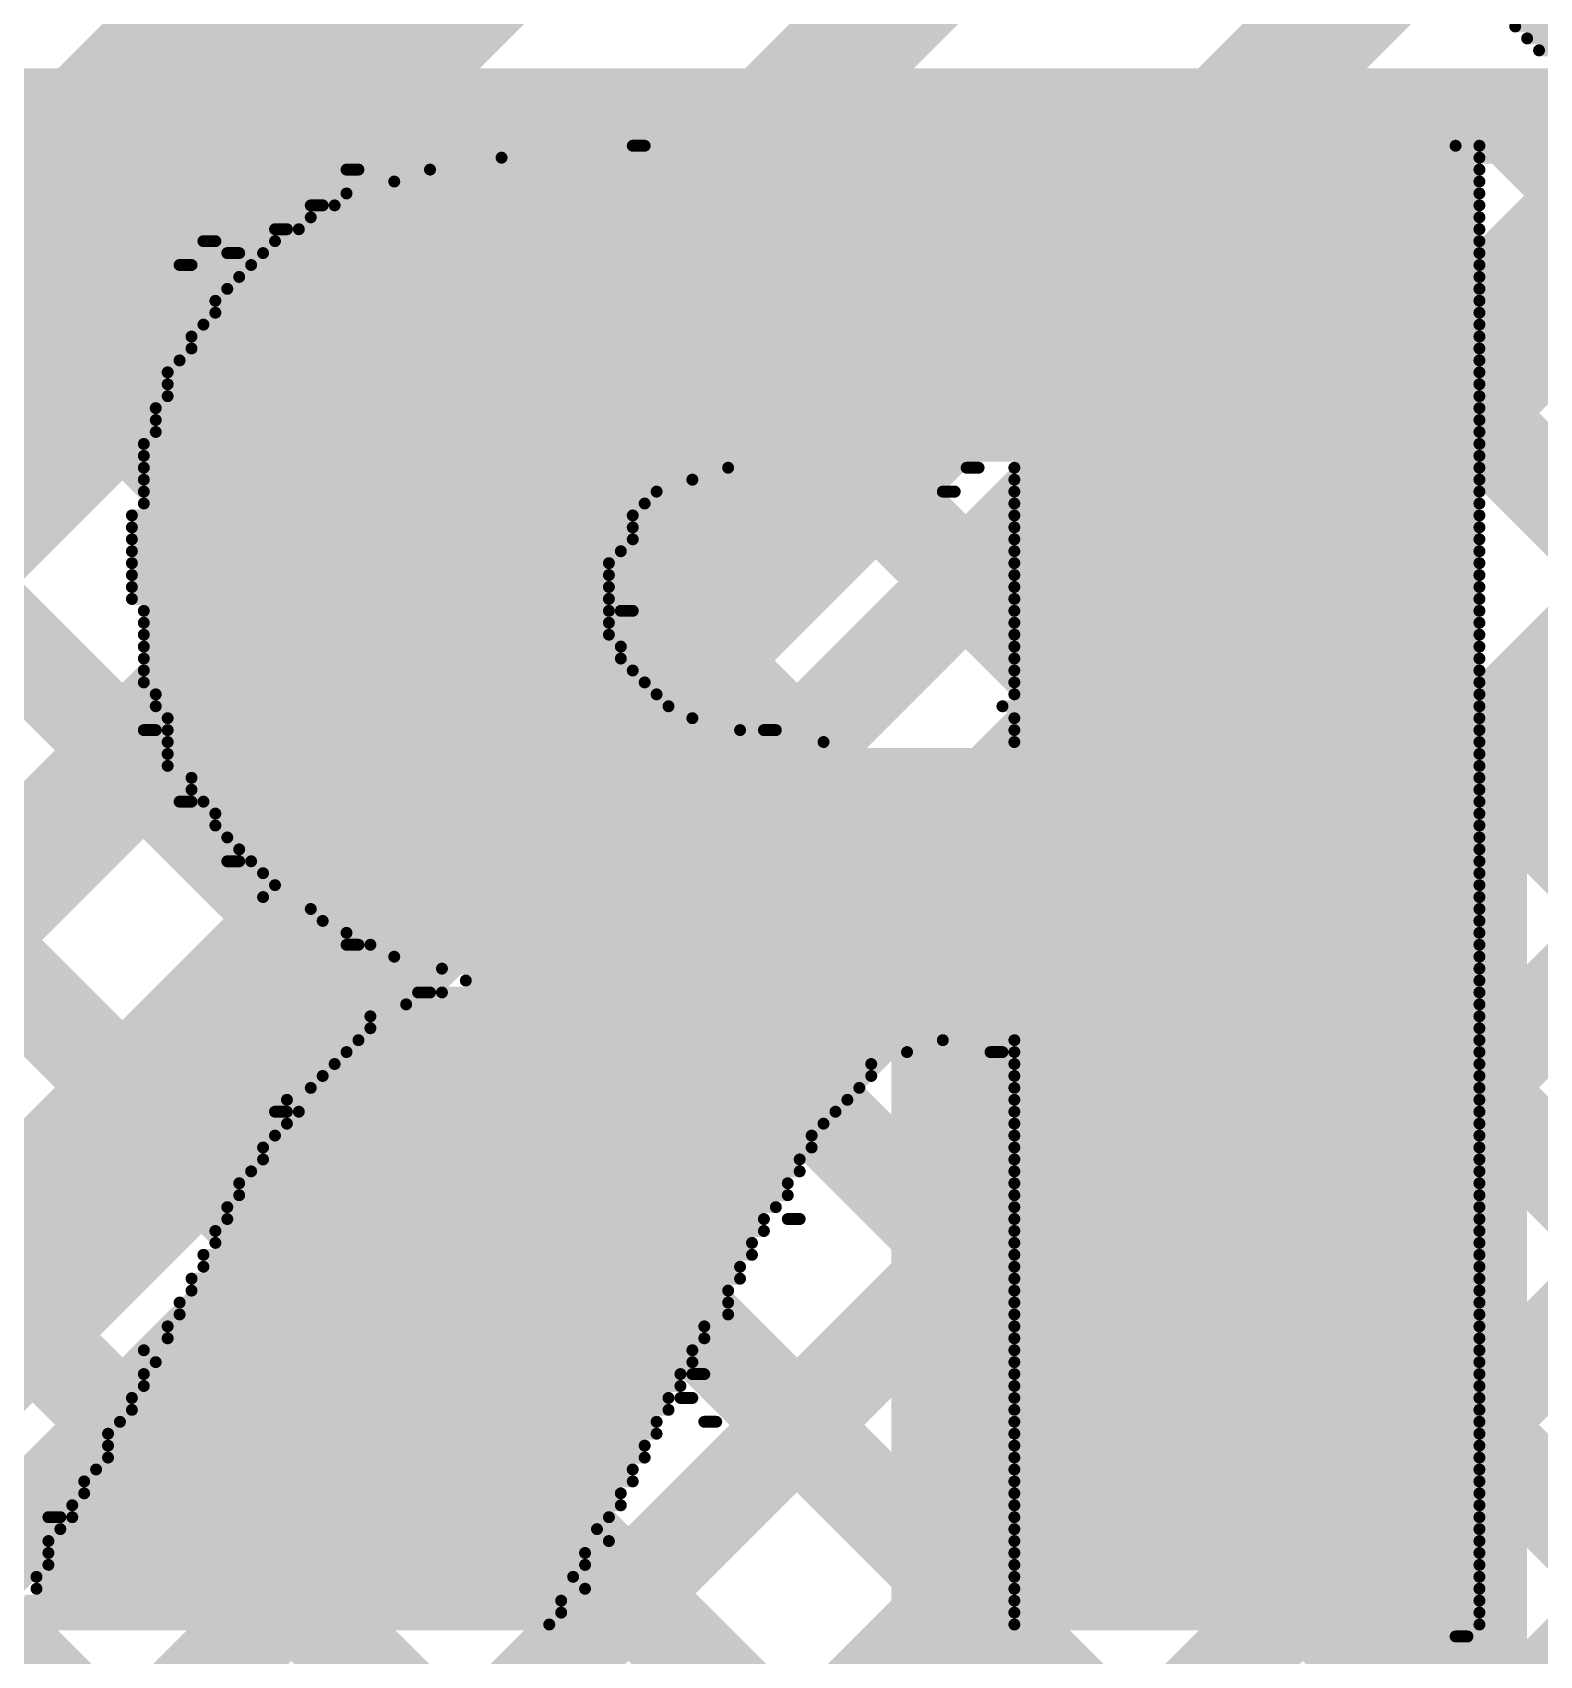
# Model space of a CAD drawing. Header units: millimetres. Extents: x 0.84 to 3.69, y 1.83 to 3.72.
# Drawn here: x 1.6047 to 1.731, y 2.2434 to 2.3795 of the extents above; entities that cross this region are included whole.
import ezdxf

# ---------------------------------------------------------------- set-up
doc = ezdxf.new("R2010")
doc.units = ezdxf.units.MM
doc.header["$MEASUREMENT"] = 0
for name, color, linetype in [('BottomLayer', 5, 'Continuous'), ('BottomOverlay', 54, 'Continuous'), ('TopLayer', 1, 'Continuous')]:
    doc.layers.add(name, color=color, linetype=linetype)

msp = doc.modelspace()

# ---------------------------------------------------------------- linework, layer by layer
at = {"layer": 'BottomLayer', "const_width": 0.008}
for points in [[(1.17961, 1.915), (1.63711, 2.3725)], [(1.1809, 1.94457), (1.60882, 2.3725)], [(1.20789, 1.915), (1.66539, 2.3725)], [(1.325, 2.3725), (1.74027, 2.3725)], [(1.46118, 2.14), (1.69368, 2.3725)], [(1.47416, 2.3725), (1.70616, 2.1405)], [(1.48996, 2.1405), (1.72196, 2.3725)], [(1.50245, 2.3725), (1.73445, 2.1405)], [(1.53073, 2.3725), (1.76273, 2.1405)], [(1.55901, 2.3725), (1.79101, 2.1405)], [(1.5873, 2.3725), (1.8193, 2.1405)], [(1.61558, 2.3725), (1.84758, 2.1405)], [(1.64387, 2.3725), (1.87588, 2.14048)], [(1.67215, 2.3725), (2.12325, 1.9214)], [(1.70044, 2.3725), (2.12348, 1.94945)], [(1.72872, 2.3725), (2.1295, 1.97172)], [(1.51825, 2.1405), (1.74526, 2.36751)], [(1.54653, 2.1405), (1.7594, 2.35337)], [(1.57482, 2.1405), (1.77354, 2.33923)], [(1.6031, 2.1405), (1.78768, 2.32508)], [(1.63138, 2.1405), (1.80182, 2.31094)]]:
    msp.add_lwpolyline(points, dxfattribs=at)
at = {"layer": 'BottomLayer', "const_width": 0.004}
for points in [[(1.60682, 2.3725, 1), (1.61082, 2.3725, 1)], [(1.61358, 2.3725, 1), (1.61758, 2.3725, 1)], [(1.63511, 2.3725, 1), (1.63911, 2.3725, 1)], [(1.64187, 2.3725, 1), (1.64587, 2.3725, 1)], [(1.66339, 2.3725, 1), (1.66739, 2.3725, 1)], [(1.67015, 2.3725, 1), (1.67415, 2.3725, 1)], [(1.69168, 2.3725, 1), (1.69568, 2.3725, 1)], [(1.69844, 2.3725, 1), (1.70244, 2.3725, 1)], [(1.71996, 2.3725, 1), (1.72396, 2.3725, 1)], [(1.72672, 2.3725, 1), (1.73072, 2.3725, 1)]]:
    msp.add_lwpolyline(points, format="xyb", close=True, dxfattribs=at)
at = {"layer": 'BottomOverlay', "const_width": 0.001}
for points in [[(1.729, 2.38), (1.844, 2.38)], [(1.73, 2.379), (1.844, 2.379)], [(1.731, 2.378), (1.845, 2.378)], [(1.655, 2.37), (1.656, 2.37)], [(1.724, 2.37), (1.726, 2.37)], [(1.631, 2.368), (1.632, 2.368)], [(1.638, 2.368), (1.726, 2.368)], [(1.644, 2.369), (1.726, 2.369)], [(1.635, 2.367), (1.726, 2.367)], [(1.628, 2.365), (1.629, 2.365)], [(1.63, 2.365), (1.726, 2.365)], [(1.631, 2.366), (1.726, 2.366)], [(1.628, 2.364), (1.726, 2.364)], [(1.625, 2.363), (1.626, 2.363)], [(1.627, 2.363), (1.726, 2.363)], [(1.619, 2.362), (1.62, 2.362)], [(1.621, 2.361), (1.622, 2.361)], [(1.624, 2.361), (1.726, 2.361)], [(1.625, 2.362), (1.726, 2.362)], [(1.617, 2.36), (1.618, 2.36)], [(1.623, 2.36), (1.726, 2.36)], [(1.622, 2.359), (1.726, 2.359)], [(1.62, 2.357), (1.726, 2.357)], [(1.621, 2.358), (1.726, 2.358)], [(1.62, 2.356), (1.726, 2.356)], [(1.619, 2.355), (1.726, 2.355)], [(1.618, 2.354), (1.726, 2.354)], [(1.618, 2.353), (1.726, 2.353)], [(1.617, 2.352), (1.726, 2.352)], [(1.616, 2.351), (1.726, 2.351)], [(1.616, 2.35), (1.726, 2.35)], [(1.616, 2.349), (1.726, 2.349)], [(1.615, 2.348), (1.726, 2.348)], [(1.615, 2.347), (1.726, 2.347)], [(1.615, 2.346), (1.726, 2.346)], [(1.614, 2.345), (1.726, 2.345)], [(1.614, 2.344), (1.726, 2.344)], [(1.614, 2.343), (1.663, 2.343)], [(1.614, 2.342), (1.66, 2.342)], [(1.683, 2.343), (1.684, 2.343)], [(1.687, 2.343), (1.726, 2.343)], [(1.687, 2.342), (1.726, 2.342)], [(1.614, 2.341), (1.657, 2.341)], [(1.681, 2.341), (1.682, 2.341)], [(1.687, 2.341), (1.726, 2.341)], [(1.614, 2.34), (1.656, 2.34)], [(1.687, 2.34), (1.726, 2.34)], [(1.613, 2.339), (1.655, 2.339)], [(1.613, 2.338), (1.655, 2.338)], [(1.687, 2.339), (1.726, 2.339)], [(1.687, 2.338), (1.726, 2.338)], [(1.613, 2.337), (1.655, 2.337)], [(1.687, 2.337), (1.726, 2.337)], [(1.613, 2.336), (1.654, 2.336)], [(1.613, 2.335), (1.653, 2.335)], [(1.687, 2.336), (1.726, 2.336)], [(1.687, 2.335), (1.726, 2.335)], [(1.613, 2.334), (1.653, 2.334)], [(1.687, 2.334), (1.726, 2.334)], [(1.613, 2.333), (1.653, 2.333)], [(1.687, 2.333), (1.726, 2.333)], [(1.613, 2.332), (1.653, 2.332)], [(1.614, 2.331), (1.653, 2.331)], [(1.654, 2.331), (1.655, 2.331)], [(1.687, 2.332), (1.726, 2.332)], [(1.687, 2.331), (1.726, 2.331)], [(1.614, 2.33), (1.653, 2.33)], [(1.687, 2.33), (1.726, 2.33)], [(1.614, 2.329), (1.653, 2.329)], [(1.687, 2.329), (1.726, 2.329)], [(1.614, 2.328), (1.654, 2.328)], [(1.614, 2.327), (1.654, 2.327)], [(1.687, 2.328), (1.726, 2.328)], [(1.687, 2.327), (1.726, 2.327)], [(1.614, 2.326), (1.655, 2.326)], [(1.687, 2.326), (1.726, 2.326)], [(1.614, 2.325), (1.656, 2.325)], [(1.687, 2.325), (1.726, 2.325)], [(1.615, 2.324), (1.657, 2.324)], [(1.615, 2.323), (1.658, 2.323)], [(1.686, 2.323), (1.726, 2.323)], [(1.687, 2.324), (1.726, 2.324)], [(1.616, 2.322), (1.66, 2.322)], [(1.687, 2.322), (1.726, 2.322)], [(1.614, 2.321), (1.615, 2.321)], [(1.616, 2.321), (1.664, 2.321)], [(1.666, 2.321), (1.667, 2.321)], [(1.687, 2.321), (1.726, 2.321)], [(1.616, 2.32), (1.671, 2.32)], [(1.616, 2.319), (1.726, 2.319)], [(1.687, 2.32), (1.726, 2.32)], [(1.616, 2.318), (1.726, 2.318)], [(1.618, 2.317), (1.726, 2.317)], [(1.618, 2.316), (1.726, 2.316)], [(1.617, 2.315), (1.618, 2.315)], [(1.619, 2.315), (1.726, 2.315)], [(1.62, 2.314), (1.726, 2.314)], [(1.62, 2.313), (1.726, 2.313)], [(1.621, 2.312), (1.726, 2.312)], [(1.622, 2.311), (1.726, 2.311)], [(1.621, 2.31), (1.622, 2.31)], [(1.623, 2.31), (1.726, 2.31)], [(1.624, 2.309), (1.726, 2.309)], [(1.625, 2.308), (1.726, 2.308)], [(1.624, 2.307), (1.726, 2.307)], [(1.628, 2.306), (1.726, 2.306)], [(1.629, 2.305), (1.726, 2.305)], [(1.631, 2.304), (1.726, 2.304)], [(1.631, 2.303), (1.632, 2.303)], [(1.633, 2.303), (1.726, 2.303)], [(1.635, 2.302), (1.726, 2.302)], [(1.639, 2.301), (1.726, 2.301)], [(1.641, 2.3), (1.726, 2.3)], [(1.637, 2.299), (1.638, 2.299)], [(1.639, 2.299), (1.726, 2.299)], [(1.633, 2.297), (1.726, 2.297)], [(1.636, 2.298), (1.726, 2.298)], [(1.633, 2.296), (1.726, 2.296)], [(1.632, 2.295), (1.681, 2.295)], [(1.687, 2.295), (1.726, 2.295)], [(1.63, 2.293), (1.675, 2.293)], [(1.631, 2.294), (1.678, 2.294)], [(1.685, 2.294), (1.686, 2.294)], [(1.687, 2.294), (1.726, 2.294)], [(1.687, 2.293), (1.726, 2.293)], [(1.629, 2.292), (1.675, 2.292)], [(1.687, 2.292), (1.726, 2.292)], [(1.628, 2.291), (1.674, 2.291)], [(1.687, 2.291), (1.726, 2.291)], [(1.625, 2.289), (1.626, 2.289)], [(1.626, 2.29), (1.673, 2.29)], [(1.627, 2.289), (1.672, 2.289)], [(1.687, 2.29), (1.726, 2.29)], [(1.687, 2.289), (1.726, 2.289)], [(1.626, 2.288), (1.671, 2.288)], [(1.687, 2.288), (1.726, 2.288)], [(1.624, 2.286), (1.67, 2.286)], [(1.625, 2.287), (1.67, 2.287)], [(1.687, 2.287), (1.726, 2.287)], [(1.687, 2.286), (1.726, 2.286)], [(1.624, 2.285), (1.669, 2.285)], [(1.687, 2.285), (1.726, 2.285)], [(1.623, 2.284), (1.669, 2.284)], [(1.687, 2.284), (1.726, 2.284)], [(1.622, 2.283), (1.668, 2.283)], [(1.622, 2.282), (1.668, 2.282)], [(1.687, 2.283), (1.726, 2.283)], [(1.687, 2.282), (1.726, 2.282)], [(1.621, 2.281), (1.667, 2.281)], [(1.687, 2.281), (1.726, 2.281)], [(1.621, 2.28), (1.666, 2.28)], [(1.668, 2.28), (1.669, 2.28)], [(1.687, 2.28), (1.726, 2.28)], [(1.62, 2.279), (1.666, 2.279)], [(1.62, 2.278), (1.665, 2.278)], [(1.687, 2.279), (1.726, 2.279)], [(1.687, 2.278), (1.726, 2.278)], [(1.619, 2.277), (1.665, 2.277)], [(1.687, 2.277), (1.726, 2.277)], [(1.619, 2.276), (1.664, 2.276)], [(1.687, 2.276), (1.726, 2.276)], [(1.618, 2.275), (1.664, 2.275)], [(1.618, 2.274), (1.663, 2.274)], [(1.687, 2.275), (1.726, 2.275)], [(1.687, 2.274), (1.726, 2.274)], [(1.617, 2.273), (1.663, 2.273)], [(1.687, 2.273), (1.726, 2.273)], [(1.617, 2.272), (1.663, 2.272)], [(1.687, 2.272), (1.726, 2.272)], [(1.616, 2.271), (1.661, 2.271)], [(1.616, 2.27), (1.661, 2.27)], [(1.687, 2.271), (1.726, 2.271)], [(1.687, 2.27), (1.726, 2.27)], [(1.614, 2.269), (1.66, 2.269)], [(1.687, 2.269), (1.726, 2.269)], [(1.614, 2.267), (1.659, 2.267)], [(1.615, 2.268), (1.66, 2.268)], [(1.66, 2.267), (1.661, 2.267)], [(1.687, 2.268), (1.726, 2.268)], [(1.687, 2.267), (1.726, 2.267)], [(1.614, 2.266), (1.659, 2.266)], [(1.687, 2.266), (1.726, 2.266)], [(1.613, 2.265), (1.658, 2.265)], [(1.659, 2.265), (1.66, 2.265)], [(1.687, 2.265), (1.726, 2.265)], [(1.612, 2.263), (1.657, 2.263)], [(1.613, 2.264), (1.658, 2.264)], [(1.661, 2.263), (1.662, 2.263)], [(1.687, 2.264), (1.726, 2.264)], [(1.687, 2.263), (1.726, 2.263)], [(1.611, 2.262), (1.657, 2.262)], [(1.687, 2.262), (1.726, 2.262)], [(1.611, 2.261), (1.656, 2.261)], [(1.687, 2.261), (1.726, 2.261)], [(1.61, 2.259), (1.655, 2.259)], [(1.611, 2.26), (1.656, 2.26)], [(1.687, 2.26), (1.726, 2.26)], [(1.687, 2.259), (1.726, 2.259)], [(1.609, 2.258), (1.655, 2.258)], [(1.687, 2.258), (1.726, 2.258)], [(1.609, 2.257), (1.654, 2.257)], [(1.687, 2.257), (1.726, 2.257)], [(1.606, 2.255), (1.607, 2.255)], [(1.608, 2.256), (1.654, 2.256)], [(1.608, 2.255), (1.653, 2.255)], [(1.687, 2.256), (1.726, 2.256)], [(1.687, 2.255), (1.726, 2.255)], [(1.607, 2.254), (1.652, 2.254)], [(1.687, 2.254), (1.726, 2.254)], [(1.606, 2.253), (1.653, 2.253)], [(1.606, 2.252), (1.651, 2.252)], [(1.687, 2.253), (1.726, 2.253)], [(1.687, 2.252), (1.726, 2.252)], [(1.606, 2.251), (1.651, 2.251)], [(1.687, 2.251), (1.726, 2.251)], [(1.605, 2.25), (1.65, 2.25)], [(1.687, 2.25), (1.726, 2.25)], [(1.604, 2.248), (1.649, 2.248)], [(1.605, 2.249), (1.651, 2.249)], [(1.687, 2.249), (1.726, 2.249)], [(1.687, 2.248), (1.726, 2.248)], [(1.604, 2.247), (1.649, 2.247)], [(1.687, 2.247), (1.726, 2.247)], [(1.604, 2.246), (1.648, 2.246)], [(1.687, 2.246), (1.726, 2.246)], [(1.724, 2.245), (1.725, 2.245)]]:
    msp.add_lwpolyline(points, dxfattribs=at)
at = {"layer": 'BottomOverlay', "const_width": 0.0005}
for points in [[(1.72875, 2.38, 1), (1.72925, 2.38, 1)], [(1.72975, 2.379, 1), (1.73025, 2.379, 1)], [(1.73075, 2.378, 1), (1.73125, 2.378, 1)], [(1.65475, 2.37, 1), (1.65525, 2.37, 1)], [(1.65575, 2.37, 1), (1.65625, 2.37, 1)], [(1.72375, 2.37, 1), (1.72425, 2.37, 1)], [(1.72575, 2.37, 1), (1.72625, 2.37, 1)], [(1.63075, 2.368, 1), (1.63125, 2.368, 1)], [(1.63175, 2.368, 1), (1.63225, 2.368, 1)], [(1.63775, 2.368, 1), (1.63825, 2.368, 1)], [(1.64375, 2.369, 1), (1.64425, 2.369, 1)], [(1.72575, 2.369, 1), (1.72625, 2.369, 1)], [(1.72575, 2.368, 1), (1.72625, 2.368, 1)], [(1.63475, 2.367, 1), (1.63525, 2.367, 1)], [(1.72575, 2.367, 1), (1.72625, 2.367, 1)], [(1.62775, 2.365, 1), (1.62825, 2.365, 1)], [(1.62875, 2.365, 1), (1.62925, 2.365, 1)], [(1.62975, 2.365, 1), (1.63025, 2.365, 1)], [(1.63075, 2.366, 1), (1.63125, 2.366, 1)], [(1.72575, 2.366, 1), (1.72625, 2.366, 1)], [(1.72575, 2.365, 1), (1.72625, 2.365, 1)], [(1.62775, 2.364, 1), (1.62825, 2.364, 1)], [(1.72575, 2.364, 1), (1.72625, 2.364, 1)], [(1.62475, 2.363, 1), (1.62525, 2.363, 1)], [(1.62575, 2.363, 1), (1.62625, 2.363, 1)], [(1.62675, 2.363, 1), (1.62725, 2.363, 1)], [(1.72575, 2.363, 1), (1.72625, 2.363, 1)], [(1.61875, 2.362, 1), (1.61925, 2.362, 1)], [(1.61975, 2.362, 1), (1.62025, 2.362, 1)], [(1.62075, 2.361, 1), (1.62125, 2.361, 1)], [(1.62175, 2.361, 1), (1.62225, 2.361, 1)], [(1.62375, 2.361, 1), (1.62425, 2.361, 1)], [(1.62475, 2.362, 1), (1.62525, 2.362, 1)], [(1.72575, 2.362, 1), (1.72625, 2.362, 1)], [(1.72575, 2.361, 1), (1.72625, 2.361, 1)], [(1.61675, 2.36, 1), (1.61725, 2.36, 1)], [(1.61775, 2.36, 1), (1.61825, 2.36, 1)], [(1.62275, 2.36, 1), (1.62325, 2.36, 1)], [(1.72575, 2.36, 1), (1.72625, 2.36, 1)], [(1.62175, 2.359, 1), (1.62225, 2.359, 1)], [(1.72575, 2.359, 1), (1.72625, 2.359, 1)], [(1.61975, 2.357, 1), (1.62025, 2.357, 1)], [(1.62075, 2.358, 1), (1.62125, 2.358, 1)], [(1.72575, 2.358, 1), (1.72625, 2.358, 1)], [(1.72575, 2.357, 1), (1.72625, 2.357, 1)], [(1.61975, 2.356, 1), (1.62025, 2.356, 1)], [(1.72575, 2.356, 1), (1.72625, 2.356, 1)], [(1.61875, 2.355, 1), (1.61925, 2.355, 1)], [(1.72575, 2.355, 1), (1.72625, 2.355, 1)], [(1.61775, 2.354, 1), (1.61825, 2.354, 1)], [(1.61775, 2.353, 1), (1.61825, 2.353, 1)], [(1.72575, 2.354, 1), (1.72625, 2.354, 1)], [(1.72575, 2.353, 1), (1.72625, 2.353, 1)], [(1.61675, 2.352, 1), (1.61725, 2.352, 1)], [(1.72575, 2.352, 1), (1.72625, 2.352, 1)], [(1.61575, 2.351, 1), (1.61625, 2.351, 1)], [(1.61575, 2.35, 1), (1.61625, 2.35, 1)], [(1.72575, 2.351, 1), (1.72625, 2.351, 1)], [(1.72575, 2.35, 1), (1.72625, 2.35, 1)], [(1.61575, 2.349, 1), (1.61625, 2.349, 1)], [(1.72575, 2.349, 1), (1.72625, 2.349, 1)], [(1.61475, 2.348, 1), (1.61525, 2.348, 1)], [(1.72575, 2.348, 1), (1.72625, 2.348, 1)], [(1.61475, 2.347, 1), (1.61525, 2.347, 1)], [(1.61475, 2.346, 1), (1.61525, 2.346, 1)], [(1.72575, 2.347, 1), (1.72625, 2.347, 1)], [(1.72575, 2.346, 1), (1.72625, 2.346, 1)], [(1.61375, 2.345, 1), (1.61425, 2.345, 1)], [(1.72575, 2.345, 1), (1.72625, 2.345, 1)], [(1.61375, 2.344, 1), (1.61425, 2.344, 1)], [(1.72575, 2.344, 1), (1.72625, 2.344, 1)], [(1.61375, 2.343, 1), (1.61425, 2.343, 1)], [(1.61375, 2.342, 1), (1.61425, 2.342, 1)], [(1.65975, 2.342, 1), (1.66025, 2.342, 1)], [(1.66275, 2.343, 1), (1.66325, 2.343, 1)], [(1.68275, 2.343, 1), (1.68325, 2.343, 1)], [(1.68375, 2.343, 1), (1.68425, 2.343, 1)], [(1.68675, 2.343, 1), (1.68725, 2.343, 1)], [(1.68675, 2.342, 1), (1.68725, 2.342, 1)], [(1.72575, 2.343, 1), (1.72625, 2.343, 1)], [(1.72575, 2.342, 1), (1.72625, 2.342, 1)], [(1.61375, 2.341, 1), (1.61425, 2.341, 1)], [(1.65675, 2.341, 1), (1.65725, 2.341, 1)], [(1.68075, 2.341, 1), (1.68125, 2.341, 1)], [(1.68175, 2.341, 1), (1.68225, 2.341, 1)], [(1.68675, 2.341, 1), (1.68725, 2.341, 1)], [(1.72575, 2.341, 1), (1.72625, 2.341, 1)], [(1.61375, 2.34, 1), (1.61425, 2.34, 1)], [(1.65575, 2.34, 1), (1.65625, 2.34, 1)], [(1.68675, 2.34, 1), (1.68725, 2.34, 1)], [(1.72575, 2.34, 1), (1.72625, 2.34, 1)], [(1.61275, 2.339, 1), (1.61325, 2.339, 1)], [(1.61275, 2.338, 1), (1.61325, 2.338, 1)], [(1.65475, 2.339, 1), (1.65525, 2.339, 1)], [(1.65475, 2.338, 1), (1.65525, 2.338, 1)], [(1.68675, 2.339, 1), (1.68725, 2.339, 1)], [(1.68675, 2.338, 1), (1.68725, 2.338, 1)], [(1.72575, 2.339, 1), (1.72625, 2.339, 1)], [(1.72575, 2.338, 1), (1.72625, 2.338, 1)], [(1.61275, 2.337, 1), (1.61325, 2.337, 1)], [(1.65475, 2.337, 1), (1.65525, 2.337, 1)], [(1.68675, 2.337, 1), (1.68725, 2.337, 1)], [(1.72575, 2.337, 1), (1.72625, 2.337, 1)], [(1.61275, 2.336, 1), (1.61325, 2.336, 1)], [(1.61275, 2.335, 1), (1.61325, 2.335, 1)], [(1.65275, 2.335, 1), (1.65325, 2.335, 1)], [(1.65375, 2.336, 1), (1.65425, 2.336, 1)], [(1.68675, 2.336, 1), (1.68725, 2.336, 1)], [(1.68675, 2.335, 1), (1.68725, 2.335, 1)], [(1.72575, 2.336, 1), (1.72625, 2.336, 1)], [(1.72575, 2.335, 1), (1.72625, 2.335, 1)], [(1.61275, 2.334, 1), (1.61325, 2.334, 1)], [(1.65275, 2.334, 1), (1.65325, 2.334, 1)], [(1.68675, 2.334, 1), (1.68725, 2.334, 1)], [(1.72575, 2.334, 1), (1.72625, 2.334, 1)], [(1.61275, 2.333, 1), (1.61325, 2.333, 1)], [(1.65275, 2.333, 1), (1.65325, 2.333, 1)], [(1.68675, 2.333, 1), (1.68725, 2.333, 1)], [(1.72575, 2.333, 1), (1.72625, 2.333, 1)], [(1.61275, 2.332, 1), (1.61325, 2.332, 1)], [(1.61375, 2.331, 1), (1.61425, 2.331, 1)], [(1.65275, 2.332, 1), (1.65325, 2.332, 1)], [(1.65275, 2.331, 1), (1.65325, 2.331, 1)], [(1.65375, 2.331, 1), (1.65425, 2.331, 1)], [(1.65475, 2.331, 1), (1.65525, 2.331, 1)], [(1.68675, 2.332, 1), (1.68725, 2.332, 1)], [(1.68675, 2.331, 1), (1.68725, 2.331, 1)], [(1.72575, 2.332, 1), (1.72625, 2.332, 1)], [(1.72575, 2.331, 1), (1.72625, 2.331, 1)], [(1.61375, 2.33, 1), (1.61425, 2.33, 1)], [(1.65275, 2.33, 1), (1.65325, 2.33, 1)], [(1.68675, 2.33, 1), (1.68725, 2.33, 1)], [(1.72575, 2.33, 1), (1.72625, 2.33, 1)], [(1.61375, 2.329, 1), (1.61425, 2.329, 1)], [(1.65275, 2.329, 1), (1.65325, 2.329, 1)], [(1.68675, 2.329, 1), (1.68725, 2.329, 1)], [(1.72575, 2.329, 1), (1.72625, 2.329, 1)], [(1.61375, 2.328, 1), (1.61425, 2.328, 1)], [(1.61375, 2.327, 1), (1.61425, 2.327, 1)], [(1.65375, 2.328, 1), (1.65425, 2.328, 1)], [(1.65375, 2.327, 1), (1.65425, 2.327, 1)], [(1.68675, 2.328, 1), (1.68725, 2.328, 1)], [(1.68675, 2.327, 1), (1.68725, 2.327, 1)], [(1.72575, 2.328, 1), (1.72625, 2.328, 1)], [(1.72575, 2.327, 1), (1.72625, 2.327, 1)], [(1.61375, 2.326, 1), (1.61425, 2.326, 1)], [(1.65475, 2.326, 1), (1.65525, 2.326, 1)], [(1.68675, 2.326, 1), (1.68725, 2.326, 1)], [(1.72575, 2.326, 1), (1.72625, 2.326, 1)], [(1.61375, 2.325, 1), (1.61425, 2.325, 1)], [(1.65575, 2.325, 1), (1.65625, 2.325, 1)], [(1.68675, 2.325, 1), (1.68725, 2.325, 1)], [(1.72575, 2.325, 1), (1.72625, 2.325, 1)], [(1.61475, 2.324, 1), (1.61525, 2.324, 1)], [(1.61475, 2.323, 1), (1.61525, 2.323, 1)], [(1.65675, 2.324, 1), (1.65725, 2.324, 1)], [(1.65775, 2.323, 1), (1.65825, 2.323, 1)], [(1.68575, 2.323, 1), (1.68625, 2.323, 1)], [(1.68675, 2.324, 1), (1.68725, 2.324, 1)], [(1.72575, 2.324, 1), (1.72625, 2.324, 1)], [(1.72575, 2.323, 1), (1.72625, 2.323, 1)], [(1.61575, 2.322, 1), (1.61625, 2.322, 1)], [(1.65975, 2.322, 1), (1.66025, 2.322, 1)], [(1.68675, 2.322, 1), (1.68725, 2.322, 1)], [(1.72575, 2.322, 1), (1.72625, 2.322, 1)], [(1.61375, 2.321, 1), (1.61425, 2.321, 1)], [(1.61475, 2.321, 1), (1.61525, 2.321, 1)], [(1.61575, 2.321, 1), (1.61625, 2.321, 1)], [(1.66375, 2.321, 1), (1.66425, 2.321, 1)], [(1.66575, 2.321, 1), (1.66625, 2.321, 1)], [(1.66675, 2.321, 1), (1.66725, 2.321, 1)], [(1.68675, 2.321, 1), (1.68725, 2.321, 1)], [(1.72575, 2.321, 1), (1.72625, 2.321, 1)], [(1.61575, 2.32, 1), (1.61625, 2.32, 1)], [(1.61575, 2.319, 1), (1.61625, 2.319, 1)], [(1.67075, 2.32, 1), (1.67125, 2.32, 1)], [(1.68675, 2.32, 1), (1.68725, 2.32, 1)], [(1.72575, 2.32, 1), (1.72625, 2.32, 1)], [(1.72575, 2.319, 1), (1.72625, 2.319, 1)], [(1.61575, 2.318, 1), (1.61625, 2.318, 1)], [(1.72575, 2.318, 1), (1.72625, 2.318, 1)], [(1.61775, 2.317, 1), (1.61825, 2.317, 1)], [(1.61775, 2.316, 1), (1.61825, 2.316, 1)], [(1.72575, 2.317, 1), (1.72625, 2.317, 1)], [(1.72575, 2.316, 1), (1.72625, 2.316, 1)], [(1.61675, 2.315, 1), (1.61725, 2.315, 1)], [(1.61775, 2.315, 1), (1.61825, 2.315, 1)], [(1.61875, 2.315, 1), (1.61925, 2.315, 1)], [(1.72575, 2.315, 1), (1.72625, 2.315, 1)], [(1.61975, 2.314, 1), (1.62025, 2.314, 1)], [(1.72575, 2.314, 1), (1.72625, 2.314, 1)], [(1.61975, 2.313, 1), (1.62025, 2.313, 1)], [(1.62075, 2.312, 1), (1.62125, 2.312, 1)], [(1.72575, 2.313, 1), (1.72625, 2.313, 1)], [(1.72575, 2.312, 1), (1.72625, 2.312, 1)], [(1.62175, 2.311, 1), (1.62225, 2.311, 1)], [(1.72575, 2.311, 1), (1.72625, 2.311, 1)], [(1.62075, 2.31, 1), (1.62125, 2.31, 1)], [(1.62175, 2.31, 1), (1.62225, 2.31, 1)], [(1.62275, 2.31, 1), (1.62325, 2.31, 1)], [(1.72575, 2.31, 1), (1.72625, 2.31, 1)], [(1.62375, 2.309, 1), (1.62425, 2.309, 1)], [(1.62475, 2.308, 1), (1.62525, 2.308, 1)], [(1.72575, 2.309, 1), (1.72625, 2.309, 1)], [(1.72575, 2.308, 1), (1.72625, 2.308, 1)], [(1.62375, 2.307, 1), (1.62425, 2.307, 1)], [(1.72575, 2.307, 1), (1.72625, 2.307, 1)], [(1.62775, 2.306, 1), (1.62825, 2.306, 1)], [(1.72575, 2.306, 1), (1.72625, 2.306, 1)], [(1.62875, 2.305, 1), (1.62925, 2.305, 1)], [(1.63075, 2.304, 1), (1.63125, 2.304, 1)], [(1.72575, 2.305, 1), (1.72625, 2.305, 1)], [(1.72575, 2.304, 1), (1.72625, 2.304, 1)], [(1.63075, 2.303, 1), (1.63125, 2.303, 1)], [(1.63175, 2.303, 1), (1.63225, 2.303, 1)], [(1.63275, 2.303, 1), (1.63325, 2.303, 1)], [(1.72575, 2.303, 1), (1.72625, 2.303, 1)], [(1.63475, 2.302, 1), (1.63525, 2.302, 1)], [(1.63875, 2.301, 1), (1.63925, 2.301, 1)], [(1.72575, 2.302, 1), (1.72625, 2.302, 1)], [(1.72575, 2.301, 1), (1.72625, 2.301, 1)], [(1.64075, 2.3, 1), (1.64125, 2.3, 1)], [(1.72575, 2.3, 1), (1.72625, 2.3, 1)], [(1.63675, 2.299, 1), (1.63725, 2.299, 1)], [(1.63775, 2.299, 1), (1.63825, 2.299, 1)], [(1.63875, 2.299, 1), (1.63925, 2.299, 1)], [(1.72575, 2.299, 1), (1.72625, 2.299, 1)], [(1.63275, 2.297, 1), (1.63325, 2.297, 1)], [(1.63575, 2.298, 1), (1.63625, 2.298, 1)], [(1.72575, 2.298, 1), (1.72625, 2.298, 1)], [(1.72575, 2.297, 1), (1.72625, 2.297, 1)], [(1.63275, 2.296, 1), (1.63325, 2.296, 1)], [(1.72575, 2.296, 1), (1.72625, 2.296, 1)], [(1.63175, 2.295, 1), (1.63225, 2.295, 1)], [(1.68075, 2.295, 1), (1.68125, 2.295, 1)], [(1.68675, 2.295, 1), (1.68725, 2.295, 1)], [(1.72575, 2.295, 1), (1.72625, 2.295, 1)], [(1.62975, 2.293, 1), (1.63025, 2.293, 1)], [(1.63075, 2.294, 1), (1.63125, 2.294, 1)], [(1.67475, 2.293, 1), (1.67525, 2.293, 1)], [(1.67775, 2.294, 1), (1.67825, 2.294, 1)], [(1.68475, 2.294, 1), (1.68525, 2.294, 1)], [(1.68575, 2.294, 1), (1.68625, 2.294, 1)], [(1.68675, 2.294, 1), (1.68725, 2.294, 1)], [(1.68675, 2.293, 1), (1.68725, 2.293, 1)], [(1.72575, 2.294, 1), (1.72625, 2.294, 1)], [(1.72575, 2.293, 1), (1.72625, 2.293, 1)], [(1.62875, 2.292, 1), (1.62925, 2.292, 1)], [(1.67475, 2.292, 1), (1.67525, 2.292, 1)], [(1.68675, 2.292, 1), (1.68725, 2.292, 1)], [(1.72575, 2.292, 1), (1.72625, 2.292, 1)], [(1.62775, 2.291, 1), (1.62825, 2.291, 1)], [(1.67375, 2.291, 1), (1.67425, 2.291, 1)], [(1.68675, 2.291, 1), (1.68725, 2.291, 1)], [(1.72575, 2.291, 1), (1.72625, 2.291, 1)], [(1.62475, 2.289, 1), (1.62525, 2.289, 1)], [(1.62575, 2.29, 1), (1.62625, 2.29, 1)], [(1.62575, 2.289, 1), (1.62625, 2.289, 1)], [(1.62675, 2.289, 1), (1.62725, 2.289, 1)], [(1.67175, 2.289, 1), (1.67225, 2.289, 1)], [(1.67275, 2.29, 1), (1.67325, 2.29, 1)], [(1.68675, 2.29, 1), (1.68725, 2.29, 1)], [(1.68675, 2.289, 1), (1.68725, 2.289, 1)], [(1.72575, 2.29, 1), (1.72625, 2.29, 1)], [(1.72575, 2.289, 1), (1.72625, 2.289, 1)], [(1.62575, 2.288, 1), (1.62625, 2.288, 1)], [(1.67075, 2.288, 1), (1.67125, 2.288, 1)], [(1.68675, 2.288, 1), (1.68725, 2.288, 1)], [(1.72575, 2.288, 1), (1.72625, 2.288, 1)], [(1.62375, 2.286, 1), (1.62425, 2.286, 1)], [(1.62475, 2.287, 1), (1.62525, 2.287, 1)], [(1.66975, 2.287, 1), (1.67025, 2.287, 1)], [(1.66975, 2.286, 1), (1.67025, 2.286, 1)], [(1.68675, 2.287, 1), (1.68725, 2.287, 1)], [(1.68675, 2.286, 1), (1.68725, 2.286, 1)], [(1.72575, 2.287, 1), (1.72625, 2.287, 1)], [(1.72575, 2.286, 1), (1.72625, 2.286, 1)], [(1.62375, 2.285, 1), (1.62425, 2.285, 1)], [(1.66875, 2.285, 1), (1.66925, 2.285, 1)], [(1.68675, 2.285, 1), (1.68725, 2.285, 1)], [(1.72575, 2.285, 1), (1.72625, 2.285, 1)], [(1.62275, 2.284, 1), (1.62325, 2.284, 1)], [(1.66875, 2.284, 1), (1.66925, 2.284, 1)], [(1.68675, 2.284, 1), (1.68725, 2.284, 1)], [(1.72575, 2.284, 1), (1.72625, 2.284, 1)], [(1.62175, 2.283, 1), (1.62225, 2.283, 1)], [(1.62175, 2.282, 1), (1.62225, 2.282, 1)], [(1.66775, 2.283, 1), (1.66825, 2.283, 1)], [(1.66775, 2.282, 1), (1.66825, 2.282, 1)], [(1.68675, 2.283, 1), (1.68725, 2.283, 1)], [(1.68675, 2.282, 1), (1.68725, 2.282, 1)], [(1.72575, 2.283, 1), (1.72625, 2.283, 1)], [(1.72575, 2.282, 1), (1.72625, 2.282, 1)], [(1.62075, 2.281, 1), (1.62125, 2.281, 1)], [(1.66675, 2.281, 1), (1.66725, 2.281, 1)], [(1.68675, 2.281, 1), (1.68725, 2.281, 1)], [(1.72575, 2.281, 1), (1.72625, 2.281, 1)], [(1.62075, 2.28, 1), (1.62125, 2.28, 1)], [(1.66575, 2.28, 1), (1.66625, 2.28, 1)], [(1.66775, 2.28, 1), (1.66825, 2.28, 1)], [(1.66875, 2.28, 1), (1.66925, 2.28, 1)], [(1.68675, 2.28, 1), (1.68725, 2.28, 1)], [(1.72575, 2.28, 1), (1.72625, 2.28, 1)], [(1.61975, 2.279, 1), (1.62025, 2.279, 1)], [(1.61975, 2.278, 1), (1.62025, 2.278, 1)], [(1.66475, 2.278, 1), (1.66525, 2.278, 1)], [(1.66575, 2.279, 1), (1.66625, 2.279, 1)], [(1.68675, 2.279, 1), (1.68725, 2.279, 1)], [(1.68675, 2.278, 1), (1.68725, 2.278, 1)], [(1.72575, 2.279, 1), (1.72625, 2.279, 1)], [(1.72575, 2.278, 1), (1.72625, 2.278, 1)], [(1.61875, 2.277, 1), (1.61925, 2.277, 1)], [(1.66475, 2.277, 1), (1.66525, 2.277, 1)], [(1.68675, 2.277, 1), (1.68725, 2.277, 1)], [(1.72575, 2.277, 1), (1.72625, 2.277, 1)], [(1.61875, 2.276, 1), (1.61925, 2.276, 1)], [(1.66375, 2.276, 1), (1.66425, 2.276, 1)], [(1.68675, 2.276, 1), (1.68725, 2.276, 1)], [(1.72575, 2.276, 1), (1.72625, 2.276, 1)], [(1.61775, 2.275, 1), (1.61825, 2.275, 1)], [(1.61775, 2.274, 1), (1.61825, 2.274, 1)], [(1.66275, 2.274, 1), (1.66325, 2.274, 1)], [(1.66375, 2.275, 1), (1.66425, 2.275, 1)], [(1.68675, 2.275, 1), (1.68725, 2.275, 1)], [(1.68675, 2.274, 1), (1.68725, 2.274, 1)], [(1.72575, 2.275, 1), (1.72625, 2.275, 1)], [(1.72575, 2.274, 1), (1.72625, 2.274, 1)], [(1.61675, 2.273, 1), (1.61725, 2.273, 1)], [(1.66275, 2.273, 1), (1.66325, 2.273, 1)], [(1.68675, 2.273, 1), (1.68725, 2.273, 1)], [(1.72575, 2.273, 1), (1.72625, 2.273, 1)], [(1.61675, 2.272, 1), (1.61725, 2.272, 1)], [(1.66275, 2.272, 1), (1.66325, 2.272, 1)], [(1.68675, 2.272, 1), (1.68725, 2.272, 1)], [(1.72575, 2.272, 1), (1.72625, 2.272, 1)], [(1.61575, 2.271, 1), (1.61625, 2.271, 1)], [(1.61575, 2.27, 1), (1.61625, 2.27, 1)], [(1.66075, 2.271, 1), (1.66125, 2.271, 1)], [(1.66075, 2.27, 1), (1.66125, 2.27, 1)], [(1.68675, 2.271, 1), (1.68725, 2.271, 1)], [(1.68675, 2.27, 1), (1.68725, 2.27, 1)], [(1.72575, 2.271, 1), (1.72625, 2.271, 1)], [(1.72575, 2.27, 1), (1.72625, 2.27, 1)], [(1.61375, 2.269, 1), (1.61425, 2.269, 1)], [(1.65975, 2.269, 1), (1.66025, 2.269, 1)], [(1.68675, 2.269, 1), (1.68725, 2.269, 1)], [(1.72575, 2.269, 1), (1.72625, 2.269, 1)], [(1.61375, 2.267, 1), (1.61425, 2.267, 1)], [(1.61475, 2.268, 1), (1.61525, 2.268, 1)], [(1.65875, 2.267, 1), (1.65925, 2.267, 1)], [(1.65975, 2.268, 1), (1.66025, 2.268, 1)], [(1.65975, 2.267, 1), (1.66025, 2.267, 1)], [(1.66075, 2.267, 1), (1.66125, 2.267, 1)], [(1.68675, 2.268, 1), (1.68725, 2.268, 1)], [(1.68675, 2.267, 1), (1.68725, 2.267, 1)], [(1.72575, 2.268, 1), (1.72625, 2.268, 1)], [(1.72575, 2.267, 1), (1.72625, 2.267, 1)], [(1.61375, 2.266, 1), (1.61425, 2.266, 1)], [(1.65875, 2.266, 1), (1.65925, 2.266, 1)], [(1.68675, 2.266, 1), (1.68725, 2.266, 1)], [(1.72575, 2.266, 1), (1.72625, 2.266, 1)], [(1.61275, 2.265, 1), (1.61325, 2.265, 1)], [(1.65775, 2.265, 1), (1.65825, 2.265, 1)], [(1.65875, 2.265, 1), (1.65925, 2.265, 1)], [(1.65975, 2.265, 1), (1.66025, 2.265, 1)], [(1.68675, 2.265, 1), (1.68725, 2.265, 1)], [(1.72575, 2.265, 1), (1.72625, 2.265, 1)], [(1.61175, 2.263, 1), (1.61225, 2.263, 1)], [(1.61275, 2.264, 1), (1.61325, 2.264, 1)], [(1.65675, 2.263, 1), (1.65725, 2.263, 1)], [(1.65775, 2.264, 1), (1.65825, 2.264, 1)], [(1.66075, 2.263, 1), (1.66125, 2.263, 1)], [(1.66175, 2.263, 1), (1.66225, 2.263, 1)], [(1.68675, 2.264, 1), (1.68725, 2.264, 1)], [(1.68675, 2.263, 1), (1.68725, 2.263, 1)], [(1.72575, 2.264, 1), (1.72625, 2.264, 1)], [(1.72575, 2.263, 1), (1.72625, 2.263, 1)], [(1.61075, 2.262, 1), (1.61125, 2.262, 1)], [(1.65675, 2.262, 1), (1.65725, 2.262, 1)], [(1.68675, 2.262, 1), (1.68725, 2.262, 1)], [(1.72575, 2.262, 1), (1.72625, 2.262, 1)], [(1.61075, 2.261, 1), (1.61125, 2.261, 1)], [(1.65575, 2.261, 1), (1.65625, 2.261, 1)], [(1.68675, 2.261, 1), (1.68725, 2.261, 1)], [(1.72575, 2.261, 1), (1.72625, 2.261, 1)], [(1.60975, 2.259, 1), (1.61025, 2.259, 1)], [(1.61075, 2.26, 1), (1.61125, 2.26, 1)], [(1.65475, 2.259, 1), (1.65525, 2.259, 1)], [(1.65575, 2.26, 1), (1.65625, 2.26, 1)], [(1.68675, 2.26, 1), (1.68725, 2.26, 1)], [(1.68675, 2.259, 1), (1.68725, 2.259, 1)], [(1.72575, 2.26, 1), (1.72625, 2.26, 1)], [(1.72575, 2.259, 1), (1.72625, 2.259, 1)], [(1.60875, 2.258, 1), (1.60925, 2.258, 1)], [(1.65475, 2.258, 1), (1.65525, 2.258, 1)], [(1.68675, 2.258, 1), (1.68725, 2.258, 1)], [(1.72575, 2.258, 1), (1.72625, 2.258, 1)], [(1.60875, 2.257, 1), (1.60925, 2.257, 1)], [(1.65375, 2.257, 1), (1.65425, 2.257, 1)], [(1.68675, 2.257, 1), (1.68725, 2.257, 1)], [(1.72575, 2.257, 1), (1.72625, 2.257, 1)], [(1.60575, 2.255, 1), (1.60625, 2.255, 1)], [(1.60675, 2.255, 1), (1.60725, 2.255, 1)], [(1.60775, 2.256, 1), (1.60825, 2.256, 1)], [(1.60775, 2.255, 1), (1.60825, 2.255, 1)], [(1.65275, 2.255, 1), (1.65325, 2.255, 1)], [(1.65375, 2.256, 1), (1.65425, 2.256, 1)], [(1.68675, 2.256, 1), (1.68725, 2.256, 1)], [(1.68675, 2.255, 1), (1.68725, 2.255, 1)], [(1.72575, 2.256, 1), (1.72625, 2.256, 1)], [(1.72575, 2.255, 1), (1.72625, 2.255, 1)], [(1.60675, 2.254, 1), (1.60725, 2.254, 1)], [(1.65175, 2.254, 1), (1.65225, 2.254, 1)], [(1.68675, 2.254, 1), (1.68725, 2.254, 1)], [(1.72575, 2.254, 1), (1.72625, 2.254, 1)], [(1.60575, 2.253, 1), (1.60625, 2.253, 1)], [(1.60575, 2.252, 1), (1.60625, 2.252, 1)], [(1.65075, 2.252, 1), (1.65125, 2.252, 1)], [(1.65275, 2.253, 1), (1.65325, 2.253, 1)], [(1.68675, 2.253, 1), (1.68725, 2.253, 1)], [(1.68675, 2.252, 1), (1.68725, 2.252, 1)], [(1.72575, 2.253, 1), (1.72625, 2.253, 1)], [(1.72575, 2.252, 1), (1.72625, 2.252, 1)], [(1.60575, 2.251, 1), (1.60625, 2.251, 1)], [(1.65075, 2.251, 1), (1.65125, 2.251, 1)], [(1.68675, 2.251, 1), (1.68725, 2.251, 1)], [(1.72575, 2.251, 1), (1.72625, 2.251, 1)], [(1.60475, 2.25, 1), (1.60525, 2.25, 1)], [(1.64975, 2.25, 1), (1.65025, 2.25, 1)], [(1.68675, 2.25, 1), (1.68725, 2.25, 1)], [(1.72575, 2.25, 1), (1.72625, 2.25, 1)], [(1.60475, 2.249, 1), (1.60525, 2.249, 1)], [(1.64875, 2.248, 1), (1.64925, 2.248, 1)], [(1.65075, 2.249, 1), (1.65125, 2.249, 1)], [(1.68675, 2.249, 1), (1.68725, 2.249, 1)], [(1.68675, 2.248, 1), (1.68725, 2.248, 1)], [(1.72575, 2.249, 1), (1.72625, 2.249, 1)], [(1.72575, 2.248, 1), (1.72625, 2.248, 1)], [(1.64875, 2.247, 1), (1.64925, 2.247, 1)], [(1.68675, 2.247, 1), (1.68725, 2.247, 1)], [(1.72575, 2.247, 1), (1.72625, 2.247, 1)], [(1.64775, 2.246, 1), (1.64825, 2.246, 1)], [(1.68675, 2.246, 1), (1.68725, 2.246, 1)], [(1.72575, 2.246, 1), (1.72625, 2.246, 1)], [(1.72375, 2.245, 1), (1.72425, 2.245, 1)], [(1.72475, 2.245, 1), (1.72525, 2.245, 1)]]:
    msp.add_lwpolyline(points, format="xyb", close=True, dxfattribs=at)
at = {"layer": 'TopLayer'}
for points, const_width in [([(1.466, 2.218), (1.735, 2.487)], 0.025), ([(1.50846, 2.21346), (1.757, 2.462)], 0.01), ([(1.59508, 2.26208), (1.777, 2.444)], 0.01), ([(1.68169, 2.31069), (1.783, 2.412)], 0.01), ([(1.725, 2.317), (1.794, 2.386)], 0.01), ([(1.725, 2.035), (1.725, 2.317)], 0.01), ([(1.68169, 2.035), (1.68169, 2.31069)], 0.01)]:
    msp.add_lwpolyline(points, dxfattribs=dict(at, const_width=const_width))
at = {"layer": 'TopLayer', "const_width": 0.005}
for points in [[(1.7225, 2.317, 1), (1.7275, 2.317, 1)], [(1.7225, 2.317, 1), (1.7275, 2.317, 1)], [(1.67919, 2.31069, 1), (1.68419, 2.31069, 1)], [(1.67919, 2.31069, 1), (1.68419, 2.31069, 1)]]:
    msp.add_lwpolyline(points, format="xyb", close=True, dxfattribs=at)

doc.saveas('drawing.dxf')
